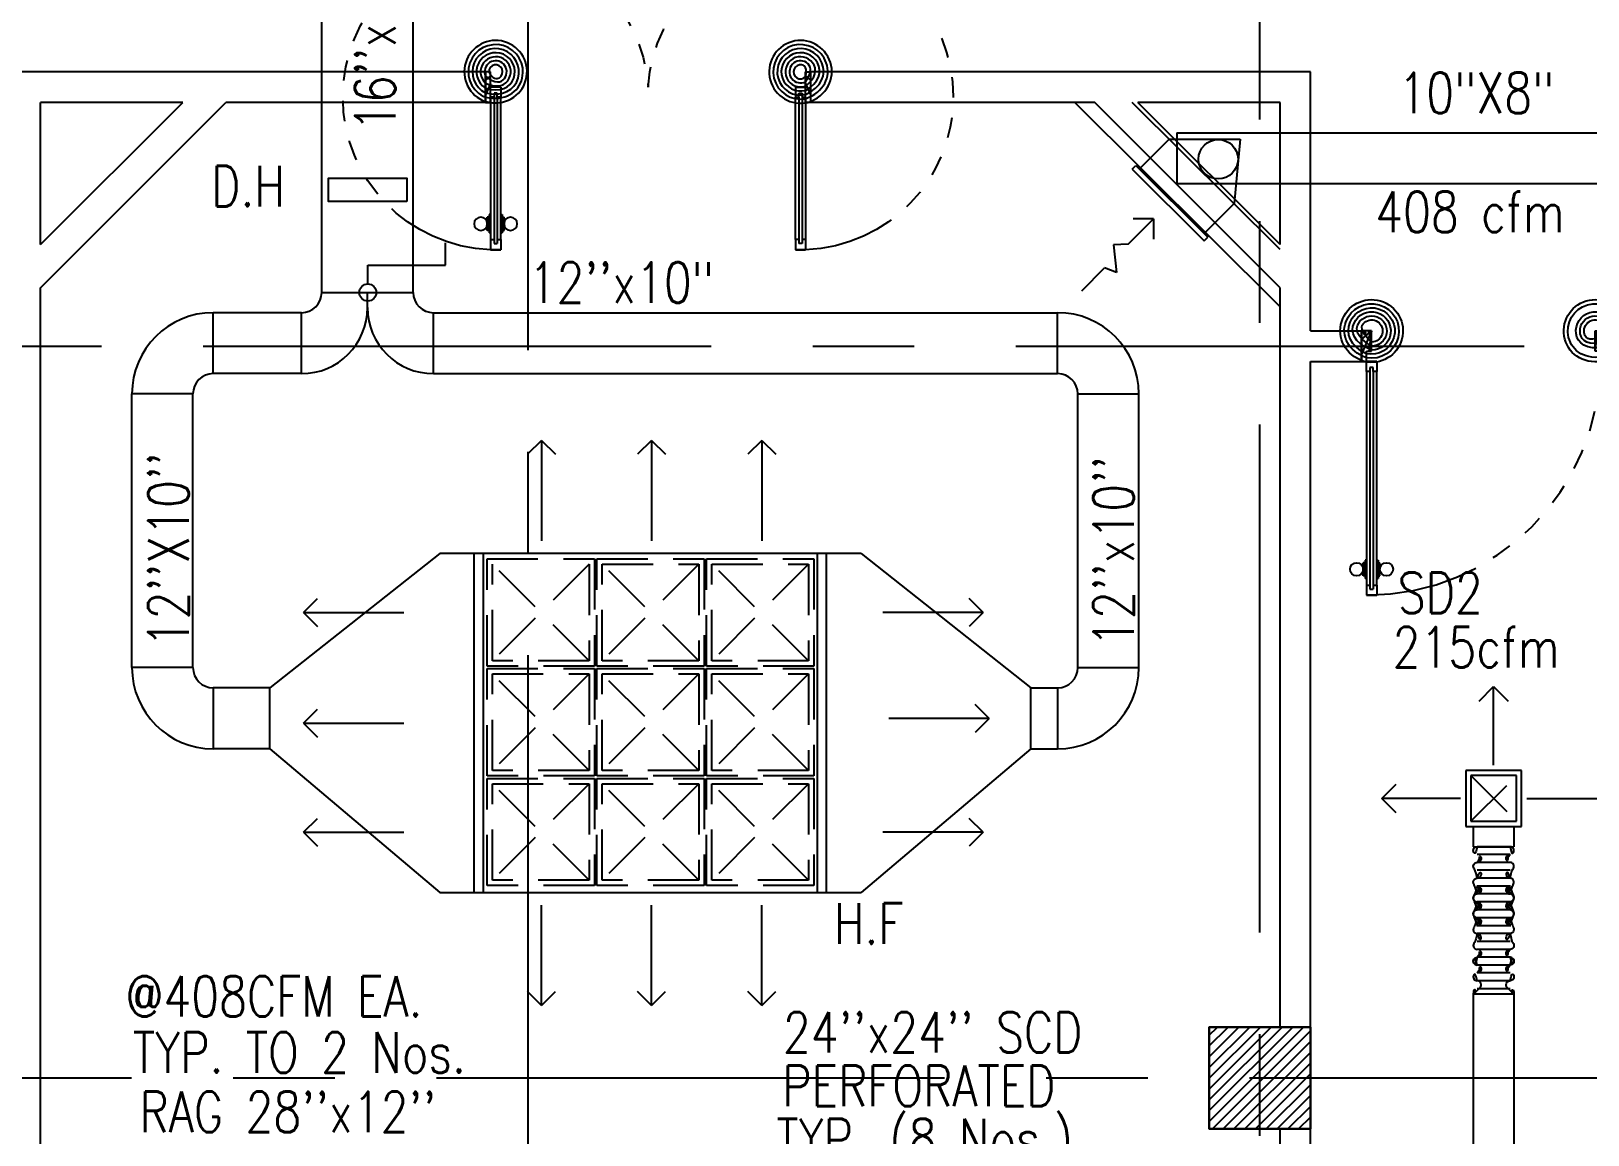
# Model space of a CAD drawing. Extents: x 417866029 to 417866302, y 43498040 to 43498122.
# Drawn here: x 417866059.49 to 417866067.15, y 43498090.83 to 43498096.26 of the extents above; entities that cross this region are included whole.
import ezdxf

# ---------------------------------------------------------------- set-up
doc = ezdxf.new("R2010")
doc.units = 0
doc.header["$MEASUREMENT"] = 0
doc.linetypes.add('CENTERX2', pattern=[4, 2.5, -0.5, 0.5, -0.5])
doc.linetypes.add('HIDDEN', pattern=[0.375, 0.25, -0.125])
doc.layers.get('0').update_dxf_attribs({"linetype": 'CONTINUOUS'})
for name, color, linetype in [('AXES', 11, 'CENTERX2'), ('COL', 7, 'CONTINUOUS'), ('D', 11, 'CONTINUOUS'), ('DOOR', 9, 'CONTINUOUS'), ('DUCT', 6, 'CONTINUOUS'), ('EXDUCT', 10, 'CONTINUOUS'), ('HAT', 11, 'CONTINUOUS'), ('M-AC-FLEX', 7, 'CONTINUOUS'), ('M-EGU.', 2, 'CONTINUOUS'), ('M-TEXT', 2, 'CONTINUOUS'), ('WALL', 9, 'CONTINUOUS')]:
    doc.layers.add(name, color=color, linetype=linetype)
doc.styles.add('AC', font='ROMANS.SHX', dxfattribs={"height": 200})
doc.styles.add('ROMANS', font='ROMANS.shx', dxfattribs={"width": 0.6})

# ---------------------------------------------------------------- blocks, each defined once
blk = doc.blocks.new('A$C6F293607')
at = {"layer": 'DOOR', "color": 0, "linetype": 'ByBlock'}
for p, q in [((80.9, 875), (130.9, 875)), ((130.9, 875), (80.9, 875)), ((80.9, 825), (80.9, 875)), ((97.9, 845), (113.9, 845)), ((97.9, 825), (97.9, 845)), ((113.9, 825), (113.9, 845)), ((130.9, 825), (130.9, 875)), ((1630.9, 875), (1580.9, 875)), ((1580.9, 875), (1630.9, 875)), ((1580.9, 825), (1580.9, 875)), ((1613.9, 845), (1597.9, 845)), ((1597.9, 825), (1597.9, 845)), ((1613.9, 825), (1613.9, 845)), ((1630.9, 825), (1630.9, 875)), ((73.7, 780), (64.7, 780)), ((64.7, 780), (64.7, 715.2)), ((80.9, 792.6), (73.7, 792.6)), ((73.7, 702.6), (73.7, 792.6)), ((73.7, 780), (73.7, 715.2)), ((80.9, 825), (97.9, 825)), ((113.9, 825), (130.9, 825)), ((130.9, 792.6), (138.1, 792.6)), ((138.1, 702.6), (138.1, 792.6)), ((138.1, 780), (147.1, 780)), ((138.1, 780), (138.1, 715.2)), ((147.1, 780), (147.1, 715.2)), ((1597.9, 825), (1580.9, 825)), ((1630.9, 825), (1613.9, 825)), ((73.7, 715.2), (64.7, 715.2)), ((80.9, 702.6), (73.7, 702.6)), ((130.9, 702.6), (138.1, 702.6)), ((138.1, 715.2), (147.1, 715.2)), ((55.9, 0), (55.9, 150)), ((55.9, 150), (80.9, 150)), ((80.9, 150), (80.9, 0)), ((97.9, 125), (80.9, 125)), ((80.9, 125), (80.9, 75)), ((97.9, 105), (97.9, 125)), ((113.9, 105), (97.9, 105)), ((130.9, 125), (113.9, 125)), ((113.9, 125), (113.9, 105)), ((130.9, 75), (130.9, 125)), ((1580.9, 125), (1597.9, 125)), ((1580.9, 75), (1580.9, 125)), ((1597.9, 125), (1597.9, 105)), ((1597.9, 105), (1613.9, 105)), ((1613.9, 125), (1630.9, 125)), ((1613.9, 105), (1613.9, 125)), ((1655.9, 150), (1630.9, 150)), ((1630.9, 150), (1630.9, 0)), ((1630.9, 125), (1630.9, 75)), ((1655.9, 0), (1655.9, 150)), ((80.9, 0), (55.9, 0)), ((130.9, 75), (80.9, 75)), ((1580.9, 75), (1630.9, 75)), ((1630.9, 0), (1655.9, 0))]:
    blk.add_line(p, q, dxfattribs=at)
at = {"layer": 'DOOR', "linetype": 'ByBlock'}
for p, q in [((80.9, 125), (80.9, 825)), ((97.9, 125), (97.9, 825)), ((113.9, 125), (113.9, 825)), ((130.9, 825), (130.9, 125)), ((1580.9, 825), (1580.9, 125)), ((1597.9, 125), (1597.9, 825)), ((1613.9, 125), (1613.9, 825)), ((1630.9, 125), (1630.9, 825))]:
    blk.add_line(p, q, dxfattribs=at)
at = {"layer": 'DOOR', "color": 9, "linetype": 'ByBlock'}
for p, q in [((80.9, 56.9), (55.9, 113.7)), ((1630.9, 56.9), (1655.9, 113.7)), ((80.9, 20.1), (55.9, 40.1)), ((1630.9, 20.1), (1655.9, 40.1))]:
    blk.add_line(p, q, dxfattribs=at)
at = {"layer": 'DOOR', "color": 0, "linetype": 'ByBlock'}
for centre in [(32.4, 747.6), (179.5, 747.6)]:
    blk.add_circle(centre, 32.4, dxfattribs=at)
at = {"layer": 'DOOR', "linetype": 'HIDDEN', "ltscale": 0.5}
for centre, start, end in [((105.9, 123.8), 356.27506, 91.90618), ((1605.9, 123.8), 88.09382, 183.72494)]:
    blk.add_arc(centre, 751.6, start, end, dxfattribs=at)
at = {"layer": 'DOOR', "color": 9, "linetype": 'ByBlock'}
for centre, radius, start, end in [((105.9, 0), 154.4, 103.71423, 108.89471), ((105.9, 0), 134.4, 100.71998, 111.84015), ((105.9, 0), 114.4, 102.62257, 115.91616), ((105.9, 0), 94.4, 105.35656, 121.98181), ((1605.9, 0), 134.4, 68.15985, 79.28002), ((1605.9, 0), 114.4, 64.08384, 77.37743), ((1605.9, 0), 94.4, 58.01819, 74.64344), ((1605.9, 0), 154.4, 71.10529, 76.28577), ((105.9, 0), 74.4, 109.63413, 132.22357), ((105.9, 0), 54.4, 117.35758, 156.79262), ((105.9, 0), 34.4, 136.61069, 180), ((1605.9, 0), 74.4, 47.77643, 70.36587), ((1605.9, 0), 54.4, 23.20738, 62.64242), ((1605.9, 0), 34.4, 0, 43.38931)]:
    blk.add_arc(centre, radius, start, end, dxfattribs=at)
blk = doc.blocks.new('DOOR100')
at = {"layer": 'DOOR', "color": 7, "linetype": 'ByBlock'}
for p, q in [((-75, 1250), (-75, 1300)), ((-75, 1300), (-25, 1300)), ((-25, 1300), (-75, 1300)), ((-58, 1250), (-75, 1250)), ((-58, 1250), (-58, 1270)), ((-42, 1270), (-58, 1270)), ((-42, 1250), (-42, 1270)), ((-25, 1250), (-42, 1250)), ((-25, 1250), (-25, 1300)), ((-91.2, 1205), (-91.2, 1140.2)), ((-82.2, 1205), (-91.2, 1205)), ((-82.2, 1127.6), (-82.2, 1217.6)), ((-75, 1217.6), (-82.2, 1217.6)), ((-82.2, 1205), (-82.2, 1140.2)), ((-25, 1217.6), (-17.8, 1217.6)), ((-17.8, 1127.6), (-17.8, 1217.6)), ((-17.8, 1205), (-17.8, 1140.2)), ((-17.8, 1205), (-8.8, 1205)), ((-8.8, 1205), (-8.8, 1140.2)), ((-82.2, 1140.2), (-91.2, 1140.2)), ((-75, 1127.6), (-82.2, 1127.6)), ((-25, 1127.6), (-17.8, 1127.6)), ((-17.8, 1140.2), (-8.8, 1140.2)), ((-75, 200), (-58, 200)), ((-75, 150), (-75, 200)), ((-58, 200), (-58, 180)), ((-58, 180), (-42, 180)), ((-42, 200), (-25, 200)), ((-42, 180), (-42, 200)), ((-25, 200), (-25, 150)), ((-1200, 0), (-1200, 150)), ((-1200, 150), (-1175, 150)), ((-1200, 150), (-1200, 0)), ((-1150, 0), (-1200, 113.7)), ((-1175, 150), (-1175, 100)), ((-1175, 100), (-1150, 100)), ((-1150, 0), (-1163.4, 100)), ((-1150, 100), (-1150, 0)), ((-75, 150), (-25, 150)), ((-50, 0), (0, 113.7)), ((-50, 100), (-50, 0)), ((-50, 0), (-36.6, 100)), ((-25, 100), (-50, 100)), ((0, 150), (-25, 150)), ((-25, 150), (-25, 100)), ((0, 0), (0, 150)), ((0, 150), (0, 0)), ((-1150, 0), (-1200, 40.1)), ((-1150, 0), (-1200, 0)), ((-50, 0), (0, 40.1)), ((-50, 0), (0, 0))]:
    blk.add_line(p, q, dxfattribs=at)
at = {"layer": 'DOOR', "linetype": 'ByBlock'}
for p, q in [((-75, 1250), (-75, 200)), ((-58, 200), (-58, 1250)), ((-42, 200), (-42, 1250)), ((-25, 200), (-25, 1250))]:
    blk.add_line(p, q, dxfattribs=at)
at = {"layer": 'DOOR', "color": 7, "linetype": 'ByBlock'}
for centre in [(-123.5, 1172.6), (23.5, 1172.6)]:
    blk.add_circle(centre, 32.4, dxfattribs=at)
at = {"layer": 'DOOR', "linetype": 'HIDDEN', "ltscale": 0.5}
blk.add_arc((-25, 150), 1150, 90, 180, dxfattribs=at)
at = {"layer": 'DOOR', "color": 7, "linetype": 'ByBlock'}
for centre, radius, start, end in [((-1150, 0), 154.4, 103.71423, 108.89471), ((-1150, 0), 134.4, 100.71998, 111.84015), ((-1150, 0), 94.4, 90, 121.98181), ((-50, 0), 94.4, 58.01819, 90), ((-50, 0), 134.4, 68.15985, 79.28002), ((-50, 0), 114.4, 64.08384, 77.37743), ((-50, 0), 154.4, 71.10529, 76.28577), ((-1150, 0), 74.4, 90, 132.22357), ((-1150, 0), 54.4, 90, 156.79262), ((-1150, 0), 34.4, 90, 180), ((-1150, 0), 14.4, 90, 180), ((-50, 0), 74.4, 47.77643, 90), ((-50, 0), 54.4, 23.20738, 90), ((-50, 0), 34.4, 0, 90), ((-50, 0), 14.4, 0, 90)]:
    blk.add_arc(centre, radius, start, end, dxfattribs=at)
blk = doc.blocks.new('*X85')
at = {"color": 0}
for p, q in [((49339.2, 162723.8), (49805.2, 163189.7)), ((49339.2, 162776.8), (49752.1, 163189.7)), ((49339.2, 162829.9), (49699.1, 163189.7)), ((49339.2, 162882.9), (49646.1, 163189.7)), ((49339.2, 162935.9), (49593, 163189.7)), ((49339.2, 162989), (49540, 163189.7)), ((49339.2, 163042), (49487, 163189.7)), ((49339.2, 163095), (49433.9, 163189.7)), ((49339.2, 163148.1), (49380.9, 163189.7)), ((49358.2, 162689.7), (49839.2, 163170.8)), ((49411.2, 162689.7), (49839.2, 163117.7)), ((49464.3, 162689.7), (49839.2, 163064.7)), ((49517.3, 162689.7), (49839.2, 163011.7)), ((49570.3, 162689.7), (49839.2, 162958.6)), ((49623.4, 162689.7), (49839.2, 162905.6)), ((49676.4, 162689.7), (49839.2, 162852.6)), ((49729.4, 162689.7), (49839.2, 162799.5)), ((49782.5, 162689.7), (49839.2, 162746.5)), ((49835.5, 162689.7), (49839.2, 162693.5))]:
    blk.add_line(p, q, dxfattribs=at)
blk = doc.blocks.new('COL50')
at = {"layer": 'COL'}
blk.add_lwpolyline([(-250, 250), (-250, -250), (250, -250), (250, 250)], close=True, dxfattribs=at)

msp = doc.modelspace()

# ---------------------------------------------------------------- hatches: boundary and pattern name
at = {"layer": 'DUCT'}
h = msp.add_hatch(dxfattribs=at)
h.set_pattern_fill('ANSI37', color=11, scale=0.15, angle=360, style=0)
h.set_pattern_definition([(315, (417866033.644917, 43498221.174993), (-0.0132582521, -0.0132582521), []), (225, (417866033.644917, 43498221.174993), (-0.0132582521, 0.0132582521), [])])
h.paths.add_polyline_path([(417866061.3372, 43498095.4184), (417866060.9504, 43498095.4184), (417866060.9504, 43498095.533), (417866061.3372, 43498095.533)])

# ---------------------------------------------------------------- linework, layer by layer
at = {"layer": 'AXES'}
for p, q in [((417866065.5337, 43498039.8221), (417866065.5337, 43498118.2996)), ((417866061.9337, 43498046.6864), (417866061.9337, 43498105.5064)), ((417866040.3337, 43498094.7064), (417866098.5737, 43498094.7064)), ((417866029.4822, 43498091.1064), (417866098.5737, 43498091.1064))]:
    msp.add_line(p, q, dxfattribs=at)
at = {"layer": 'D', "linetype": 'HIDDEN'}
for p, q in [((417866062.2331, 43498093.1589), (417866061.7581, 43498093.6339)), ((417866062.2331, 43498093.6339), (417866061.7581, 43498093.1589)), ((417866061.7581, 43498093.1589), (417866061.7581, 43498093.6339)), ((417866062.2331, 43498093.6339), (417866062.2331, 43498093.1589)), ((417866062.2981, 43498093.6339), (417866062.7731, 43498093.6339)), ((417866062.2981, 43498093.1589), (417866062.2981, 43498093.6339)), ((417866062.7731, 43498093.6339), (417866062.2981, 43498093.1589)), ((417866062.7731, 43498093.1589), (417866062.2981, 43498093.6339)), ((417866062.7731, 43498093.6339), (417866062.7731, 43498093.1589)), ((417866062.8117, 43498093.6603), (417866063.3395, 43498093.6603)), ((417866062.8117, 43498093.1325), (417866062.8117, 43498093.6603)), ((417866062.8381, 43498093.6339), (417866063.3131, 43498093.6339)), ((417866063.3131, 43498093.1589), (417866062.8381, 43498093.6339)), ((417866063.3131, 43498093.6339), (417866062.8381, 43498093.1589)), ((417866062.8381, 43498093.1589), (417866062.8381, 43498093.6339)), ((417866063.3131, 43498093.6339), (417866063.3131, 43498093.1589)), ((417866063.3395, 43498093.6603), (417866063.3395, 43498093.1325)), ((417866062.2331, 43498093.1589), (417866061.7581, 43498093.1589)), ((417866062.7731, 43498093.1589), (417866062.2981, 43498093.1589)), ((417866063.3131, 43498093.1589), (417866062.8381, 43498093.1589)), ((417866061.7581, 43498093.0939), (417866062.2331, 43498093.0939)), ((417866062.2331, 43498093.0939), (417866061.7581, 43498092.6189)), ((417866062.2331, 43498092.6189), (417866061.7581, 43498093.0939)), ((417866061.7581, 43498092.6189), (417866061.7581, 43498093.0939)), ((417866062.2331, 43498093.0939), (417866062.2331, 43498092.6189)), ((417866062.2981, 43498093.0939), (417866062.7731, 43498093.0939)), ((417866062.7731, 43498093.0939), (417866062.2981, 43498092.6189)), ((417866062.7731, 43498092.6189), (417866062.2981, 43498093.0939)), ((417866062.2981, 43498092.6189), (417866062.2981, 43498093.0939)), ((417866062.7731, 43498093.0939), (417866062.7731, 43498092.6189)), ((417866063.3395, 43498093.1325), (417866062.8117, 43498093.1325)), ((417866063.3131, 43498092.6189), (417866062.8381, 43498093.0939)), ((417866063.3131, 43498093.0939), (417866062.8381, 43498092.6189)), ((417866062.8381, 43498093.0939), (417866063.3131, 43498093.0939)), ((417866062.8381, 43498092.6189), (417866062.8381, 43498093.0939)), ((417866063.3131, 43498093.0939), (417866063.3131, 43498092.6189)), ((417866062.2331, 43498092.6189), (417866061.7581, 43498092.6189)), ((417866062.7731, 43498092.6189), (417866062.2981, 43498092.6189)), ((417866063.3131, 43498092.6189), (417866062.8381, 43498092.6189)), ((417866062.2331, 43498092.5539), (417866061.7581, 43498092.0789)), ((417866062.2331, 43498092.0789), (417866061.7581, 43498092.5539)), ((417866061.7581, 43498092.5539), (417866062.2331, 43498092.5539)), ((417866061.7581, 43498092.0789), (417866061.7581, 43498092.5539)), ((417866062.2331, 43498092.5539), (417866062.2331, 43498092.0789)), ((417866062.2981, 43498092.0789), (417866062.2981, 43498092.5539)), ((417866062.7731, 43498092.0789), (417866062.2981, 43498092.5539)), ((417866062.7731, 43498092.5539), (417866062.2981, 43498092.0789)), ((417866062.2981, 43498092.5539), (417866062.7731, 43498092.5539)), ((417866062.7731, 43498092.5539), (417866062.7731, 43498092.0789)), ((417866063.3131, 43498092.0789), (417866062.8381, 43498092.5539)), ((417866063.3131, 43498092.5539), (417866062.8381, 43498092.0789)), ((417866062.8381, 43498092.5539), (417866063.3131, 43498092.5539)), ((417866062.8381, 43498092.0789), (417866062.8381, 43498092.5539)), ((417866063.3131, 43498092.5539), (417866063.3131, 43498092.0789)), ((417866062.2331, 43498092.0789), (417866061.7581, 43498092.0789)), ((417866062.7731, 43498092.0789), (417866062.2981, 43498092.0789)), ((417866063.3131, 43498092.0789), (417866062.8381, 43498092.0789))]:
    msp.add_line(p, q, dxfattribs=at)
for points in [[(417866061.7317, 43498093.6603), (417866062.2595, 43498093.6603), (417866062.2595, 43498093.1325), (417866061.7317, 43498093.1325)], [(417866062.2717, 43498093.6603), (417866062.7995, 43498093.6603), (417866062.7995, 43498093.1325), (417866062.2717, 43498093.1325)], [(417866061.7317, 43498093.1203), (417866062.2595, 43498093.1203), (417866062.2595, 43498092.5925), (417866061.7317, 43498092.5925)], [(417866062.2717, 43498093.1203), (417866062.7995, 43498093.1203), (417866062.7995, 43498092.5925), (417866062.2717, 43498092.5925)], [(417866062.8117, 43498093.1203), (417866063.3395, 43498093.1203), (417866063.3395, 43498092.5925), (417866062.8117, 43498092.5925)], [(417866061.7317, 43498092.5803), (417866062.2595, 43498092.5803), (417866062.2595, 43498092.0525), (417866061.7317, 43498092.0525)], [(417866062.2717, 43498092.5803), (417866062.7995, 43498092.5803), (417866062.7995, 43498092.0525), (417866062.2717, 43498092.0525)], [(417866062.8117, 43498092.5803), (417866063.3395, 43498092.5803), (417866063.3395, 43498092.0525), (417866062.8117, 43498092.0525)]]:
    msp.add_lwpolyline(points, close=True, dxfattribs=at)
at = {"layer": 'DUCT', "linetype": 'ByBlock'}
for p, q in [((417866061.3679, 43498094.9715), (417866061.3679, 43498097.3525)), ((417866060.9179, 43498094.9715), (417866060.9179, 43498097.2022)), ((417866066.585, 43498087.2657), (417866066.585, 43498091.5201)), ((417866066.585, 43498091.5201), (417866066.785, 43498091.5201)), ((417866066.785, 43498086.8161), (417866066.785, 43498091.5201))]:
    msp.add_line(p, q, dxfattribs=at)
at = {"layer": 'DUCT', "color": 2, "linetype": 'ByBlock'}
for p, q in [((417866061.5276, 43498095.1057), (417866061.5276, 43498095.2156)), ((417866061.1444, 43498095.0116), (417866061.1444, 43498095.1057)), ((417866061.1444, 43498095.1057), (417866061.5276, 43498095.1057))]:
    msp.add_line(p, q, dxfattribs=at)
at = {"layer": 'DUCT'}
for p, q in [((417866060.9179, 43498094.9715), (417866061.3679, 43498094.9715)), ((417866060.3843, 43498094.5715), (417866060.3843, 43498094.8715)), ((417866060.8179, 43498094.8715), (417866060.3843, 43498094.8715)), ((417866060.8179, 43498094.5715), (417866060.8179, 43498094.8715)), ((417866061.4679, 43498094.5715), (417866061.4679, 43498094.8715)), ((417866061.4679, 43498094.8715), (417866064.5386, 43498094.8715)), ((417866064.5386, 43498094.5715), (417866064.5386, 43498094.8715)), ((417866060.8179, 43498094.5715), (417866060.3843, 43498094.5715)), ((417866061.4679, 43498094.5715), (417866064.5386, 43498094.5715)), ((417866060.2843, 43498094.4715), (417866059.9843, 43498094.4715)), ((417866059.9843, 43498093.1255), (417866059.9843, 43498094.4715)), ((417866060.2843, 43498093.1255), (417866060.2843, 43498094.4715)), ((417866064.6386, 43498094.4715), (417866064.9386, 43498094.4715)), ((417866064.6386, 43498093.1255), (417866064.6386, 43498094.4715)), ((417866064.9386, 43498093.1255), (417866064.9386, 43498094.4715)), ((417866061.4985, 43498093.6869), (417866060.6627, 43498093.0255)), ((417866063.5715, 43498093.6869), (417866064.4073, 43498093.0255)), ((417866060.2843, 43498093.1255), (417866059.9843, 43498093.1255)), ((417866064.6386, 43498093.1255), (417866064.9386, 43498093.1255)), ((417866060.3843, 43498093.0255), (417866060.3843, 43498092.7255)), ((417866060.6627, 43498093.0255), (417866060.3843, 43498093.0255)), ((417866060.6627, 43498092.7255), (417866060.6627, 43498093.0255)), ((417866064.4073, 43498093.0255), (417866064.5386, 43498093.0255)), ((417866064.4073, 43498092.7255), (417866064.4073, 43498093.0255)), ((417866064.5386, 43498093.0255), (417866064.5386, 43498092.7255)), ((417866060.6627, 43498092.7255), (417866060.3843, 43498092.7255)), ((417866060.6627, 43498092.7255), (417866061.4985, 43498092.0185)), ((417866064.4073, 43498092.7255), (417866063.5715, 43498092.0185)), ((417866064.4073, 43498092.7255), (417866064.5386, 43498092.7255))]:
    msp.add_line(p, q, dxfattribs=at)
at = {"layer": 'DUCT', "color": 3}
msp.add_line((417866061.1429, 43498094.8965), (417866061.1429, 43498094.9715), dxfattribs=at)
at = {"layer": 'DUCT', "linetype": 'Continuous'}
for p, q in [((417866063.5715, 43498093.6869), (417866061.4985, 43498093.6869)), ((417866061.6682, 43498092.0185), (417866061.6682, 43498093.6869)), ((417866061.7134, 43498092.0185), (417866061.7134, 43498093.6869)), ((417866063.3566, 43498092.0185), (417866063.3566, 43498093.6869)), ((417866063.4018, 43498092.0185), (417866063.4018, 43498093.6869)), ((417866061.4985, 43498092.0185), (417866063.5715, 43498092.0185))]:
    msp.add_line(p, q, dxfattribs=at)
at = {"layer": 'DUCT', "color": 2}
msp.add_lwpolyline([(417866061.3372, 43498095.4184), (417866060.9504, 43498095.4184), (417866060.9504, 43498095.533), (417866061.3372, 43498095.533)], close=True, dxfattribs=at)
at = {"layer": 'DUCT', "color": 2, "linetype": 'ByBlock'}
msp.add_circle((417866061.1444, 43498094.9708), 0.0419, dxfattribs=at)
at = {"layer": 'DUCT'}
for centre, radius, start, end in [((417866060.8179, 43498094.9715), 0.1, 270, 0), ((417866061.4679, 43498094.9715), 0.1, 180, 270), ((417866060.3843, 43498094.4715), 0.4, 90, 180), ((417866060.8179, 43498094.8965), 0.325, 270, 0), ((417866061.4679, 43498094.8965), 0.325, 180, 270), ((417866064.5386, 43498094.4715), 0.4, 0, 90), ((417866060.3843, 43498094.4715), 0.1, 90, 180), ((417866064.5386, 43498094.4715), 0.1, 0, 90), ((417866060.3843, 43498093.1255), 0.4, 180, 270), ((417866060.3843, 43498093.1255), 0.1, 180, 270), ((417866064.5386, 43498093.1255), 0.1, 270, 0), ((417866064.5386, 43498093.1255), 0.4, 270, 0)]:
    msp.add_arc(centre, radius, start, end, dxfattribs=at)
at = {"layer": 'EXDUCT', "linetype": 'ByBlock'}
for p, q in [((417866065.1259, 43498095.7564), (417866067.8719, 43498095.7564)), ((417866065.1259, 43498095.7564), (417866065.1259, 43498095.5064)), ((417866065.1259, 43498095.5064), (417866067.7219, 43498095.5064))]:
    msp.add_line(p, q, dxfattribs=at)
msp.add_circle((417866065.3295, 43498095.6265), 0.097, dxfattribs=at)
at = {"layer": 'M-AC-FLEX', "color": 11}
for p, q in [((417866066.7648, 43498092.2439), (417866066.6038, 43498092.2439)), ((417866066.7648, 43498092.2056), (417866066.6038, 43498092.2056)), ((417866066.7648, 43498092.2056), (417866066.6038, 43498092.2056)), ((417866066.7648, 43498092.1666), (417866066.6038, 43498092.1666)), ((417866066.7648, 43498092.1666), (417866066.6038, 43498092.1666)), ((417866066.7648, 43498092.1283), (417866066.6038, 43498092.1283)), ((417866066.7648, 43498092.0893), (417866066.6038, 43498092.0893)), ((417866066.7648, 43498092.0503), (417866066.6038, 43498092.0503)), ((417866066.7648, 43498092.0113), (417866066.6038, 43498092.0113)), ((417866066.7648, 43498091.9723), (417866066.6038, 43498091.9723)), ((417866066.7648, 43498091.9723), (417866066.6038, 43498091.9723)), ((417866066.7648, 43498091.9333), (417866066.6038, 43498091.9333)), ((417866066.7648, 43498091.9333), (417866066.6038, 43498091.9333)), ((417866066.7648, 43498091.8943), (417866066.6038, 43498091.8943)), ((417866066.7648, 43498091.8553), (417866066.6038, 43498091.8553)), ((417866066.7648, 43498091.8163), (417866066.6038, 43498091.8163)), ((417866066.7648, 43498091.7773), (417866066.6038, 43498091.7773)), ((417866066.7648, 43498091.739), (417866066.6038, 43498091.739)), ((417866066.7648, 43498091.739), (417866066.6038, 43498091.739)), ((417866066.7648, 43498091.7), (417866066.6038, 43498091.7)), ((417866066.7648, 43498091.7), (417866066.6038, 43498091.7)), ((417866066.7648, 43498091.6616), (417866066.6038, 43498091.6616)), ((417866066.7648, 43498091.6616), (417866066.6038, 43498091.6616)), ((417866066.7648, 43498091.6226), (417866066.6038, 43498091.6226)), ((417866066.7648, 43498091.6226), (417866066.6038, 43498091.6226)), ((417866066.7648, 43498091.5843), (417866066.6038, 43498091.5843)), ((417866066.7648, 43498091.5453), (417866066.6038, 43498091.5453))]:
    msp.add_line(p, q, dxfattribs=at)
at = {"layer": 'M-AC-FLEX'}
for points in [[(417866066.6038, 43498092.2439, 1.018005), (417866066.6038, 43498092.2056)], [(417866066.7648, 43498092.2439, -1.018005), (417866066.7648, 43498092.2056)], [(417866066.6038, 43498092.0113, 1), (417866066.6038, 43498092.0503, -1), (417866066.6038, 43498092.0893, 1), (417866066.6038, 43498092.1283, -1.018005), (417866066.6038, 43498092.1666)], [(417866066.7648, 43498092.0113, -1), (417866066.7648, 43498092.0503, 1), (417866066.7648, 43498092.0893, -1), (417866066.7648, 43498092.1283, 1.018005), (417866066.7648, 43498092.1666)], [(417866066.6038, 43498092.0503, -1), (417866066.6038, 43498092.0113, 1), (417866066.6038, 43498091.9723)], [(417866066.6038, 43498091.9333, 1), (417866066.6038, 43498091.9723, -1), (417866066.6038, 43498092.0113)], [(417866066.7648, 43498092.0503, 1), (417866066.7648, 43498092.0113, -1), (417866066.7648, 43498091.9723)], [(417866066.7648, 43498091.9333, -1), (417866066.7648, 43498091.9723, 1), (417866066.7648, 43498092.0113)], [(417866066.6038, 43498091.9723, -1), (417866066.6038, 43498091.9333, 1), (417866066.6038, 43498091.8943)], [(417866066.6038, 43498091.8553, 1), (417866066.6038, 43498091.8943, -1), (417866066.6038, 43498091.9333)], [(417866066.7648, 43498091.9723, 1), (417866066.7648, 43498091.9333, -1), (417866066.7648, 43498091.8943)], [(417866066.7648, 43498091.8553, -1), (417866066.7648, 43498091.8943, 1), (417866066.7648, 43498091.9333)], [(417866066.6038, 43498091.8943, -1), (417866066.6038, 43498091.8553, 1), (417866066.6038, 43498091.8163, -1), (417866066.6038, 43498091.7773, 1.018005), (417866066.6038, 43498091.739)], [(417866066.7648, 43498091.8943, 1), (417866066.7648, 43498091.8553, -1), (417866066.7648, 43498091.8163, 1), (417866066.7648, 43498091.7773, -1.018005), (417866066.7648, 43498091.739)], [(417866066.6038, 43498091.6616, -1.018005), (417866066.6038, 43498091.7)], [(417866066.6038, 43498091.7, 1.018005), (417866066.6038, 43498091.6616)], [(417866066.7648, 43498091.6616, 1.018005), (417866066.7648, 43498091.7)], [(417866066.7648, 43498091.7, -1.018005), (417866066.7648, 43498091.6616)], [(417866066.5852, 43498091.5201, -0.504702), (417866066.6038, 43498091.5453, 1), (417866066.6038, 43498091.5843, -1.018005), (417866066.6038, 43498091.6226)], [(417866066.7835, 43498091.5201, 0.504702), (417866066.7648, 43498091.5453, -1), (417866066.7648, 43498091.5843, 1.018005), (417866066.7648, 43498091.6226)]]:
    msp.add_lwpolyline(points, format="xyb", dxfattribs=at)
for centre, start, end in [((417866066.6038, 43498092.1861), 298.43137, 90.01777), ((417866066.6038, 43498092.1861), 298.43137, 90.01777), ((417866066.6038, 43498092.1861), 269.98223, 61.56863), ((417866066.6038, 43498092.1861), 269.98223, 61.56863), ((417866066.7648, 43498092.1861), 90, 241.56864), ((417866066.7648, 43498092.1861), 118.43136, 270), ((417866066.6038, 43498091.7195), 298.43137, 90.01777), ((417866066.6038, 43498091.7195), 298.43137, 90.01777), ((417866066.6038, 43498091.7195), 269.98223, 61.56863), ((417866066.6038, 43498091.7195), 269.98223, 61.56863), ((417866066.7648, 43498091.7195), 90, 241.56864), ((417866066.7648, 43498091.7195), 118.43136, 270), ((417866066.6038, 43498091.6421), 298.43137, 90.01777), ((417866066.6038, 43498091.6421), 298.43137, 90.01777), ((417866066.6038, 43498091.6421), 269.98223, 61.56863), ((417866066.6038, 43498091.6421), 269.98223, 61.56863), ((417866066.7648, 43498091.6421), 90, 241.56864), ((417866066.7648, 43498091.6421), 118.43136, 270)]:
    msp.add_arc(centre, 0.0195, start, end, dxfattribs=at)
at = {"layer": 'M-EGU.'}
for p, q in [((417866065.6337, 43498094.8998), (417866064.6228, 43498095.9064)), ((417866065.6337, 43498095.1821), (417866064.9063, 43498095.9064)), ((417866064.9407, 43498095.5768), (417866065.0884, 43498095.7251)), ((417866065.0884, 43498095.7251), (417866065.4375, 43498095.7251)), ((417866065.4375, 43498095.7251), (417866065.4067, 43498095.4081)), ((417866064.9055, 43498095.578), (417866064.9231, 43498095.5957)), ((417866064.9231, 43498095.5957), (417866065.2774, 43498095.2429)), ((417866064.9055, 43498095.578), (417866065.2598, 43498095.2252)), ((417866065.2597, 43498095.2606), (417866065.4067, 43498095.4081)), ((417866064.8865, 43498095.2088), (417866065.01, 43498095.3328)), ((417866065.01, 43498095.3328), (417866064.91, 43498095.3326)), ((417866065.01, 43498095.3328), (417866065.0102, 43498095.2328)), ((417866064.8865, 43498095.2088), (417866064.813, 43498095.2061)), ((417866065.2598, 43498095.2252), (417866065.2774, 43498095.2429)), ((417866064.813, 43498095.2061), (417866064.8285, 43498095.0693)), ((417866064.6572, 43498094.9785), (417866064.7702, 43498095.092)), ((417866064.8285, 43498095.0693), (417866064.7702, 43498095.092)), ((417866061.9991, 43498094.2433), (417866061.9303, 43498094.1746)), ((417866061.9991, 43498094.2433), (417866061.9991, 43498093.7496)), ((417866061.9991, 43498094.2433), (417866062.0678, 43498094.1746)), ((417866062.5411, 43498094.2433), (417866062.4724, 43498094.1746)), ((417866062.5411, 43498094.2433), (417866062.5411, 43498093.7496)), ((417866062.5411, 43498094.2433), (417866062.6098, 43498094.1746)), ((417866063.0831, 43498094.2433), (417866063.0144, 43498094.1746)), ((417866063.0831, 43498094.2433), (417866063.0831, 43498093.7496)), ((417866063.0831, 43498094.2433), (417866063.1519, 43498094.1746)), ((417866060.8278, 43498093.3962), (417866060.8965, 43498093.4649)), ((417866064.1723, 43498093.3962), (417866064.1036, 43498093.4649)), ((417866060.8278, 43498093.3962), (417866060.8965, 43498093.3274)), ((417866060.8278, 43498093.3962), (417866061.3215, 43498093.3962)), ((417866064.1723, 43498093.3962), (417866063.6787, 43498093.3962)), ((417866064.1723, 43498093.3962), (417866064.1036, 43498093.3274)), ((417866066.6136, 43498092.9607), (417866066.6843, 43498093.0314)), ((417866066.6843, 43498092.6452), (417866066.6843, 43498093.0314)), ((417866066.6843, 43498093.0314), (417866066.755, 43498092.9607)), ((417866060.8278, 43498092.8521), (417866060.8965, 43498092.9209)), ((417866064.2019, 43498092.8742), (417866064.1331, 43498092.9429)), ((417866060.8278, 43498092.8521), (417866060.8965, 43498092.7834)), ((417866060.8278, 43498092.8521), (417866061.3215, 43498092.8521)), ((417866064.2019, 43498092.8742), (417866063.7082, 43498092.8742)), ((417866064.2019, 43498092.8742), (417866064.1331, 43498092.8055)), ((417866066.5468, 43498092.6189), (417866066.5468, 43498092.3439)), ((417866066.8218, 43498092.6189), (417866066.5468, 43498092.6189)), ((417866066.8218, 43498092.3439), (417866066.8218, 43498092.6189)), ((417866066.1343, 43498092.4814), (417866066.205, 43498092.5521)), ((417866066.5205, 43498092.4814), (417866066.1343, 43498092.4814)), ((417866066.205, 43498092.4107), (417866066.1343, 43498092.4814)), ((417866066.8482, 43498092.4814), (417866067.2343, 43498092.4814)), ((417866060.8278, 43498092.3147), (417866060.8965, 43498092.3835)), ((417866064.1723, 43498092.3147), (417866064.1036, 43498092.3835)), ((417866060.8278, 43498092.3147), (417866060.8965, 43498092.246)), ((417866060.8278, 43498092.3147), (417866061.3215, 43498092.3147)), ((417866064.1723, 43498092.3147), (417866063.6787, 43498092.3147)), ((417866064.1723, 43498092.3147), (417866064.1036, 43498092.246)), ((417866066.5468, 43498092.3439), (417866066.8218, 43498092.3439)), ((417866066.5843, 43498092.3439), (417866066.5843, 43498092.2439)), ((417866066.7843, 43498092.3439), (417866066.7843, 43498092.2439)), ((417866066.5843, 43498092.2439), (417866066.7843, 43498092.2439)), ((417866061.9991, 43498091.4621), (417866061.9991, 43498091.9558)), ((417866062.5411, 43498091.4621), (417866062.5411, 43498091.9558)), ((417866063.0831, 43498091.4621), (417866063.0831, 43498091.9558)), ((417866061.9991, 43498091.4621), (417866061.9303, 43498091.5309)), ((417866061.9991, 43498091.4621), (417866062.0678, 43498091.5309)), ((417866062.5411, 43498091.4621), (417866062.4724, 43498091.5309)), ((417866062.5411, 43498091.4621), (417866062.6098, 43498091.5309)), ((417866063.0831, 43498091.4621), (417866063.0144, 43498091.5309)), ((417866063.0831, 43498091.4621), (417866063.1519, 43498091.5309))]:
    msp.add_line(p, q, dxfattribs=at)
at = {"layer": 'M-EGU.', "linetype": 'HIDDEN'}
for p, q in [((417866066.7968, 43498092.5939), (417866066.5718, 43498092.5939)), ((417866066.5718, 43498092.5939), (417866066.7968, 43498092.3689)), ((417866066.5718, 43498092.3689), (417866066.7968, 43498092.5939)), ((417866066.5718, 43498092.5939), (417866066.5718, 43498092.3689)), ((417866066.7968, 43498092.3689), (417866066.7968, 43498092.5939)), ((417866066.5718, 43498092.3689), (417866066.7968, 43498092.3689))]:
    msp.add_line(p, q, dxfattribs=at)
at = {"layer": 'WALL'}
for p, q in [((417866061.7237, 43498096.0564), (417866058.2587, 43498096.0564)), ((417866061.7237, 43498095.9064), (417866061.7237, 43498096.0564)), ((417866063.3237, 43498095.9064), (417866063.3237, 43498096.0564)), ((417866065.7837, 43498096.0564), (417866063.3237, 43498096.0564)), ((417866065.7837, 43498094.7814), (417866065.7837, 43498096.0564)), ((417866059.5337, 43498094.9943), (417866060.4458, 43498095.9064)), ((417866059.5337, 43498095.2064), (417866060.2337, 43498095.9064)), ((417866060.2337, 43498095.9064), (417866059.5337, 43498095.9064)), ((417866059.5337, 43498095.2064), (417866059.5337, 43498095.9064)), ((417866061.7237, 43498095.9064), (417866060.4458, 43498095.9064)), ((417866064.7216, 43498095.9064), (417866063.3237, 43498095.9064)), ((417866065.6337, 43498094.9943), (417866064.7216, 43498095.9064)), ((417866065.6337, 43498095.9064), (417866064.9337, 43498095.9064)), ((417866065.6337, 43498095.2064), (417866064.9337, 43498095.9064)), ((417866065.6337, 43498095.2064), (417866065.6337, 43498095.9064)), ((417866059.5337, 43498090.7185), (417866059.5337, 43498094.9943)), ((417866065.6337, 43498091.3564), (417866065.6337, 43498094.9943)), ((417866065.7837, 43498094.7814), (417866066.0337, 43498094.7814)), ((417866066.0337, 43498094.6314), (417866066.0337, 43498094.7814)), ((417866065.7837, 43498091.3564), (417866065.7837, 43498094.6314)), ((417866065.7837, 43498094.6314), (417866066.0337, 43498094.6314)), ((417866065.6337, 43498090.7185), (417866065.6337, 43498090.8564)), ((417866065.7837, 43498087.3564), (417866065.7837, 43498090.8564))]:
    msp.add_line(p, q, dxfattribs=at)
at = {"layer": 'WALL', "linetype": 'ByBlock', "ltscale": 0.3}
msp.add_lwpolyline([(417866065.7837, 43498090.8564), (417866065.2837, 43498090.8564), (417866065.2837, 43498091.3564), (417866065.7837, 43498091.3564)], close=True, dxfattribs=at)

# ---------------------------------------------------------------- block references
at = {"layer": 'COL', "xscale": 0.0009999871253967285, "yscale": 0.001000002026557922, "zscale": 0.001}
msp.add_blockref('COL50', (417866065.5337, 43498091.1064), dxfattribs=at)
at = {"layer": 'DOOR', "color": 0, "linetype": 'ByBlock', "xscale": -0.0009999871253967285, "yscale": 0.001000002026557922, "zscale": 0.001, "rotation": 180}
msp.add_blockref('A$C6F293607', (417866061.6678, 43498096.0564), dxfattribs=at)
at = {"layer": 'DOOR', "xscale": 0.0009999871253967285, "yscale": 0.001000002026557922, "zscale": 0.001, "rotation": 180}
msp.add_blockref('DOOR100', (417866066.0337, 43498094.7814), dxfattribs=at)
at = {"layer": 'HAT', "xscale": 0.0009999871253967285, "yscale": 0.001000002026557922, "zscale": 0.001}
msp.add_blockref('*X85', (417866015.9445, 43497928.1667), dxfattribs=at)

# ---------------------------------------------------------------- texts
at = {"layer": 'M-TEXT', "style": 'ROMANS', "width": 0.8}
for s, p in [("16''x12''", (417866061.2813, 43498095.7651)), ("12''X10''", (417866060.2635, 43498093.2248)), ("12''x10''", (417866064.9144, 43498093.2271))]:
    msp.add_text(s, height=0.2, rotation=90, dxfattribs=at).set_placement(p)
at = {"layer": 'M-TEXT', "width": 0.8}
for s, style, p in [('10"X8"', 'ROMANS', (417866066.2156, 43498095.8526)), ('D.H', 'ROMANS', (417866060.3739, 43498095.3942)), ('408 cfm', 'ROMANS', (417866066.1015, 43498095.2671)), ('12\'\'x10"', 'ROMANS', (417866061.936, 43498094.9198)), ('SD2', 'ROMANS', (417866066.2127, 43498093.3937)), ('215cfm', 'ROMANS', (417866066.187, 43498093.1257)), ('H.F', 'ROMANS', (417866063.4375, 43498091.7656)), ('@408CFM EA.', 'AC', (417866059.9535, 43498091.4078)), ("24''x24'' SCD", 'AC', (417866063.187, 43498091.2306)), ('TYP. TO 2 Nos.', 'AC', (417866059.9889, 43498091.1316)), ('PERFORATED', 'AC', (417866063.1844, 43498090.9672)), ("RAG 28''x12''", 'AC', (417866060.0214, 43498090.8393)), ('TYP. (8 Nos.)', 'AC', (417866063.1547, 43498090.7055))]:
    msp.add_text(s, height=0.2, dxfattribs=dict(at, style=style)).set_placement(p)

doc.saveas('drawing.dxf')
